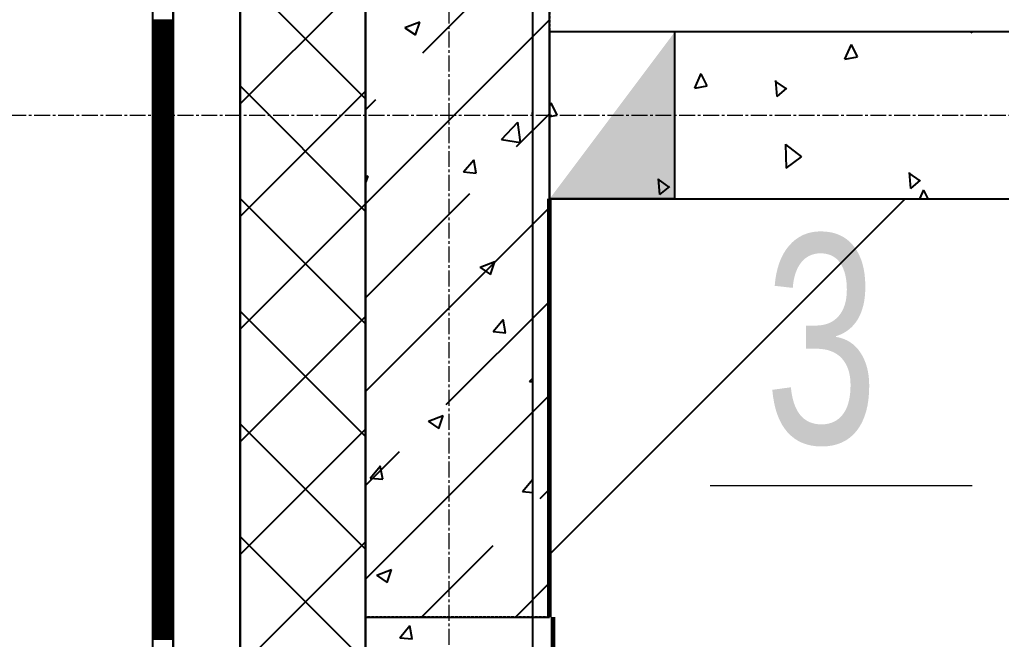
# Model space of a CAD drawing. Header units: millimetres. Extents: x 538266 to 1167394, y 114608 to 637157.
# Drawn here: x 1045920 to 1047094, y 550742 to 551483 of the extents above; entities that cross this region are included whole.
import ezdxf
from ezdxf.enums import TextEntityAlignment as Align

# ---------------------------------------------------------------- set-up
doc = ezdxf.new("R2010")
doc.units = ezdxf.units.MM
for name, pattern in [('CENTER2', [28.575, 19.05, -3.175, 3.175, -3.175]), ('DASHED', [19.05, 12.7, -6.35]), ('HIDDEN2', [4.7625, 3.175, -1.5875])]:
    doc.linetypes.add(name, pattern=pattern)
for name, color, linetype, lineweight in [('0) шт стен 3 эт', 150, 'Continuous', 60), ('АР_Колонны', 70, 'Continuous', 30), ('АР_Отв. марка', 4, 'Continuous', 9), ('АР_Стены ЖБ', 7, 'Continuous', 35), ('АР_Стены ПЕНОблок', 52, 'Continuous', 20), ('АР_Тонкая', 254, 'Continuous', 5), ('АР_Утеплитель', 31, 'Continuous', 0), ('АР_Штриховка', 8, 'Continuous', 0), ('ОВ_Отопление', 30, 'Continuous', 5)]:
    doc.layers.add(name, color=color, linetype=linetype, lineweight=lineweight)
doc.layers.add('АР_Делит', color=120, linetype='Continuous', lineweight=0, plot=False)
doc.layers.add('РД_Оси_100', color=7, linetype='Continuous', lineweight=0, true_color=0x525252)
doc.layers.add('ФВ-5', color=7, linetype='Continuous')
doc.styles.add('Arial0', font='arial.ttf')

# ---------------------------------------------------------------- blocks, each defined once
blk = doc.blocks.new('СОШ_2200_АР_ОСИ_М100_28.05.24')
at = {"layer": 'АР_Делит', "color": 251, "linetype": 'DASHED', "true_color": 0x636466}
blk.add_lwpolyline([(114955, 135155), (114955, -355), (93595.036, -355), (93595.036, 13855), (94145, 13855), (94145, 68320), (66055, 68320), (66055, 13857.73), (83455, 13857.73), (83455, -355), (45245, -355), (45245, 13145), (44695, 13145), (44695, 26755), (45245, 26755), (45245, 68320), (20455, 68320), (20455, 26755), (27955, 26755), (27955, 13145), (-355, 13145), (-355, 100855)], dxfattribs=at)
at = {"layer": 'РД_Оси_100', "color": 251, "linetype": 'CENTER2', "true_color": 0x636466}
for p, q in [((0, -6155), (0, 139938.679)), ((29555, 54600), (-5954.958, 54600))]:
    blk.add_line(p, q, dxfattribs=at)
blk = doc.blocks.new('MOK-МаркаПроема инж.')
blk.add_line((-1.328, -1.754), (1.802, -1.754))
at = {"color": 0, "style": 'Arial0', "width": 0.7}
blk.add_attdef('АР-ПРОЕМ:Коробка', text='', height=2.5, dxfattribs=at).set_placement((0, 0), align=Align.MIDDLE)
blk = doc.blocks.new('3_этаж1')
at = {"layer": 'ОВ_Отопление', "linetype": 'Continuous', "lineweight": 25, "true_color": 0x000000}
for points in [[(684653.6, 551268.7), (684653.6, 551468.7), (684578.6, 551368.7)], [(684503.6, 551268.7), (684653.6, 551268.7), (684578.6, 551368.7)]]:
    blk.add_hatch(color=18, dxfattribs=at).paths.add_polyline_path(points, flags=0)
at = {"layer": 'АР_Колонны', "color": 18, "linetype": 'HIDDEN2', "lineweight": 25, "true_color": 0x000000}
for p, q in [((684283.6, 550768.7), (684283.6, 551968.7)), ((684503.6, 551968.7), (684503.6, 550768.7)), ((684503.6, 550768.7), (684283.6, 550768.7))]:
    blk.add_line(p, q, dxfattribs=at)
at = {"layer": 'АР_Колонны', "color": 18, "linetype": 'Continuous', "lineweight": 25, "true_color": 0x000000}
for p, q in [((684283.6, 551968.7), (684283.6, 550768.7)), ((684283.6, 551968.7), (684283.6, 550768.7)), ((684503.6, 550768.7), (684503.6, 551968.7)), ((684503.6, 550768.7), (684503.6, 551968.7)), ((684283.6, 550768.7), (684503.6, 550768.7)), ((684283.6, 550768.7), (684503.6, 550768.7))]:
    blk.add_line(p, q, dxfattribs=at)
at = {"layer": 'АР_Стены ЖБ', "color": 18, "linetype": 'Continuous', "lineweight": 25, "true_color": 0x000000}
for p, q in [((684283.6, 551968.7), (684283.6, 550768.7)), ((684503.6, 550768.7), (684503.6, 551968.7)), ((684283.6, 550768.7), (684503.6, 550768.7))]:
    blk.add_line(p, q, dxfattribs=at)
at = {"layer": 'АР_Стены ПЕНОблок', "color": 18, "linetype": 'Continuous', "lineweight": 25, "true_color": 0x000000}
for p, q in [((684283.6, 587568.7), (684283.6, 511368.7)), ((684483.6, 511368.7), (684483.6, 587568.7)), ((684503.6, 551468.7), (684503.6, 551268.7)), ((692073.6, 551468.7), (684503.6, 551468.7)), ((684503.6, 551268.7), (692073.6, 551268.7))]:
    blk.add_line(p, q, dxfattribs=at)
at = {"layer": 'АР_Тонкая', "color": 18, "linetype": 'Continuous', "lineweight": 25, "true_color": 0x000000}
for p, q in [((684028.6, 587568.7), (684028.6, 511368.7)), ((684053.6, 587568.7), (684053.6, 511368.7)), ((684053.6, 511368.7), (684053.6, 587568.7)), ((684133.6, 511368.7), (684133.6, 587568.7))]:
    blk.add_line(p, q, dxfattribs=at)
at = {"layer": 'АР_Утеплитель', "color": 18, "linetype": 'Continuous', "lineweight": 25, "true_color": 0x000000}
for p, q in [((684133.6, 587568.7), (684133.6, 511368.7)), ((684283.6, 511368.7), (684283.6, 587568.7))]:
    blk.add_line(p, q, dxfattribs=at)
at = {"layer": 'АР_Штриховка', "color": 18, "linetype": 'Continuous', "lineweight": 25, "true_color": 0x000000}
for p, q in [((684352, 551443.6), (684492.4, 551583.9)), ((684283.6, 551388.6), (684133.6, 551538.6)), ((684133.6, 551382.3), (684283.6, 551532.3)), ((684028.6, 551482.5), (684053.6, 551482.5)), ((684028.6, 551481.5), (684053.6, 551481.5)), ((684028.6, 551480.5), (684053.6, 551480.5)), ((684028.6, 551479.5), (684053.6, 551479.5)), ((684028.6, 551478.5), (684053.6, 551478.5)), ((684028.6, 551477.5), (684053.6, 551477.5)), ((684028.6, 551476.5), (684053.6, 551476.5)), ((684028.6, 551475.5), (684053.6, 551475.5)), ((684028.6, 551474.5), (684053.6, 551474.5)), ((684028.6, 551473.5), (684053.6, 551473.5)), ((684028.6, 551472.5), (684053.6, 551472.5)), ((684283.6, 551262.9), (684503.6, 551482.9)), ((684330.6, 551473.5), (684343.3, 551465)), ((684330.7, 551473.7), (684348.5, 551480.5)), ((684343.3, 551465), (684348.4, 551480.3)), ((684028.6, 551471.5), (684053.6, 551471.5)), ((684028.6, 551470.5), (684053.6, 551470.5)), ((684028.6, 551469.5), (684053.6, 551469.5)), ((684028.6, 551468.5), (684053.6, 551468.5)), ((684028.6, 551467.5), (684053.6, 551467.5)), ((684028.6, 551466.5), (684053.6, 551466.5)), ((684028.6, 551465.5), (684053.6, 551465.5)), ((684028.6, 551464.5), (684053.6, 551464.5)), ((684028.6, 551463.5), (684053.6, 551463.5)), ((684028.6, 551462.5), (684053.6, 551462.5)), ((684028.6, 551461.5), (684053.6, 551461.5)), ((685008, 551467.6), (685009.6, 551468.7)), ((685008.3, 551467.5), (685008.3, 551468.7)), ((684028.6, 551460.5), (684053.6, 551460.5)), ((684028.6, 551459.5), (684053.6, 551459.5)), ((684028.6, 551458.5), (684053.6, 551458.5)), ((684028.6, 551457.5), (684053.6, 551457.5)), ((684028.6, 551456.5), (684053.6, 551456.5)), ((684028.6, 551455.5), (684053.6, 551455.5)), ((684028.6, 551454.5), (684053.6, 551454.5)), ((684028.6, 551453.5), (684053.6, 551453.5)), ((684028.6, 551452.5), (684053.6, 551452.5)), ((684028.6, 551451.5), (684053.6, 551451.5)), ((684028.6, 551450.5), (684053.6, 551450.5)), ((684028.6, 551449.5), (684053.6, 551449.5)), ((684856.8, 551436.1), (684864.6, 551453.5)), ((684871.8, 551438.9), (684864.6, 551453.4)), ((684028.6, 551448.5), (684053.6, 551448.5)), ((684028.6, 551447.5), (684053.6, 551447.5)), ((684028.6, 551446.5), (684053.6, 551446.5)), ((684028.6, 551445.5), (684053.6, 551445.5)), ((684028.6, 551444.5), (684053.6, 551444.5)), ((684028.6, 551443.5), (684053.6, 551443.5)), ((684028.6, 551442.5), (684053.6, 551442.5)), ((684028.6, 551441.5), (684053.6, 551441.5)), ((684028.6, 551440.5), (684053.6, 551440.5)), ((684028.6, 551439.5), (684053.6, 551439.5)), ((684028.6, 551438.5), (684053.6, 551438.5)), ((684028.6, 551437.5), (684053.6, 551437.5)), ((684856.9, 551436), (684871.8, 551438.9)), ((684028.6, 551436.5), (684053.6, 551436.5)), ((684028.6, 551435.5), (684053.6, 551435.5)), ((684028.6, 551434.5), (684053.6, 551434.5)), ((684028.6, 551433.5), (684053.6, 551433.5)), ((684028.6, 551432.5), (684053.6, 551432.5)), ((684028.6, 551431.5), (684053.6, 551431.5)), ((684028.6, 551430.5), (684053.6, 551430.5)), ((684028.6, 551429.5), (684053.6, 551429.5)), ((684028.6, 551428.5), (684053.6, 551428.5)), ((684028.6, 551427.5), (684053.6, 551427.5)), ((684028.6, 551426.5), (684053.6, 551426.5)), ((684028.6, 551425.5), (684053.6, 551425.5)), ((684028.6, 551424.5), (684053.6, 551424.5)), ((684028.6, 551423.5), (684053.6, 551423.5)), ((684028.6, 551422.5), (684053.6, 551422.5)), ((684028.6, 551421.5), (684053.6, 551421.5)), ((684028.6, 551420.5), (684053.6, 551420.5)), ((684028.6, 551419.5), (684053.6, 551419.5)), ((684028.6, 551418.5), (684053.6, 551418.5)), ((684028.6, 551417.5), (684053.6, 551417.5)), ((684028.6, 551416.5), (684053.6, 551416.5)), ((684028.6, 551415.5), (684053.6, 551415.5)), ((684028.6, 551414.5), (684053.6, 551414.5)), ((684677.3, 551401.2), (684685, 551418.6)), ((684692.3, 551404), (684685.1, 551418.5)), ((684028.6, 551413.5), (684053.6, 551413.5)), ((684028.6, 551412.5), (684053.6, 551412.5)), ((684028.6, 551411.5), (684053.6, 551411.5)), ((684028.6, 551410.5), (684053.6, 551410.5)), ((684028.6, 551409.5), (684053.6, 551409.5)), ((684028.6, 551408.5), (684053.6, 551408.5)), ((684028.6, 551407.5), (684053.6, 551407.5)), ((684028.6, 551406.5), (684053.6, 551406.5)), ((684028.6, 551405.5), (684053.6, 551405.5)), ((684028.6, 551404.5), (684053.6, 551404.5)), ((684028.6, 551403.5), (684053.6, 551403.5)), ((684028.6, 551402.5), (684053.6, 551402.5)), ((684283.6, 551253.9), (684133.6, 551403.9)), ((684677.3, 551401.1), (684692.3, 551404)), ((684786.9, 551400.5), (684773.6, 551409.7)), ((684775.7, 551391.4), (684774.1, 551410.4)), ((684028.6, 551401.5), (684053.6, 551401.5)), ((684028.6, 551400.5), (684053.6, 551400.5)), ((684028.6, 551399.5), (684053.6, 551399.5)), ((684028.6, 551398.5), (684053.6, 551398.5)), ((684028.6, 551397.5), (684053.6, 551397.5)), ((684028.6, 551396.5), (684053.6, 551396.5)), ((684028.6, 551395.5), (684053.6, 551395.5)), ((684028.6, 551394.5), (684053.6, 551394.5)), ((684028.6, 551393.5), (684053.6, 551393.5)), ((684028.6, 551392.5), (684053.6, 551392.5)), ((684028.6, 551391.5), (684053.6, 551391.5)), ((684028.6, 551390.5), (684053.6, 551390.5)), ((684133.6, 551247.6), (684283.6, 551397.6)), ((684775.7, 551391.4), (684787.4, 551401.2)), ((684028.6, 551389.5), (684053.6, 551389.5)), ((684028.6, 551388.5), (684053.6, 551388.5)), ((684028.6, 551387.5), (684053.6, 551387.5)), ((684028.6, 551386.5), (684053.6, 551386.5)), ((684028.6, 551385.5), (684053.6, 551385.5)), ((684028.6, 551384.5), (684053.6, 551384.5)), ((684028.6, 551383.5), (684053.6, 551383.5)), ((684028.6, 551382.5), (684053.6, 551382.5)), ((684028.6, 551381.5), (684053.6, 551381.5)), ((684028.6, 551380.5), (684053.6, 551380.5)), ((684028.6, 551379.5), (684053.6, 551379.5)), ((684028.6, 551378.5), (684053.6, 551378.5)), ((684283.6, 551375.2), (684295.9, 551387.5)), ((684503.6, 551379.3), (684505.5, 551383.7)), ((684512.8, 551369.1), (684505.6, 551383.6)), ((684028.6, 551377.5), (684053.6, 551377.5)), ((684028.6, 551376.5), (684053.6, 551376.5)), ((684028.6, 551375.5), (684053.6, 551375.5)), ((684028.6, 551374.5), (684053.6, 551374.5)), ((684028.6, 551373.5), (684053.6, 551373.5)), ((684028.6, 551372.5), (684053.6, 551372.5)), ((684028.6, 551371.5), (684053.6, 551371.5)), ((684028.6, 551370.5), (684053.6, 551370.5)), ((684028.6, 551369.5), (684053.6, 551369.5)), ((684028.6, 551368.5), (684053.6, 551368.5)), ((684028.6, 551367.5), (684053.6, 551367.5)), ((684464.3, 551331.4), (684503.6, 551370.6)), ((684482.2, 551371.2), (684483.6, 551370.3)), ((684482.3, 551371.4), (684483.6, 551371.9)), ((684503.6, 551367.3), (684512.8, 551369.1)), ((684028.6, 551366.5), (684053.6, 551366.5)), ((684028.6, 551365.5), (684053.6, 551365.5)), ((684028.6, 551364.5), (684053.6, 551364.5)), ((684028.6, 551363.5), (684053.6, 551363.5)), ((684028.6, 551362.5), (684053.6, 551362.5)), ((684028.6, 551361.5), (684053.6, 551361.5)), ((684028.6, 551360.5), (684053.6, 551360.5)), ((684028.6, 551359.5), (684053.6, 551359.5)), ((684028.6, 551358.5), (684053.6, 551358.5)), ((684028.6, 551357.5), (684053.6, 551357.5)), ((684028.6, 551356.5), (684053.6, 551356.5)), ((684028.6, 551355.5), (684053.6, 551355.5)), ((684446.1, 551339.8), (684465.9, 551360.5)), ((684468.7, 551336.3), (684465.9, 551360.5)), ((684028.6, 551354.5), (684053.6, 551354.5)), ((684028.6, 551353.5), (684053.6, 551353.5)), ((684028.6, 551352.5), (684053.6, 551352.5)), ((684028.6, 551351.5), (684053.6, 551351.5)), ((684028.6, 551350.5), (684053.6, 551350.5)), ((684028.6, 551349.5), (684053.6, 551349.5)), ((684028.6, 551348.5), (684053.6, 551348.5)), ((684028.6, 551347.5), (684053.6, 551347.5)), ((684028.6, 551346.5), (684053.6, 551346.5)), ((684028.6, 551345.5), (684053.6, 551345.5)), ((684028.6, 551344.5), (684053.6, 551344.5)), ((684028.6, 551343.5), (684053.6, 551343.5)), ((684028.6, 551342.5), (684053.6, 551342.5)), ((684028.6, 551341.5), (684053.6, 551341.5)), ((684028.6, 551340.5), (684053.6, 551340.5)), ((684028.6, 551339.5), (684053.6, 551339.5)), ((684028.6, 551338.5), (684053.6, 551338.5)), ((684028.6, 551337.5), (684053.6, 551337.5)), ((684028.6, 551336.5), (684053.6, 551336.5)), ((684028.6, 551335.5), (684053.6, 551335.5)), ((684028.6, 551334.5), (684053.6, 551334.5)), ((684028.6, 551333.5), (684053.6, 551333.5)), ((684028.6, 551332.5), (684053.6, 551332.5)), ((684028.6, 551331.5), (684053.6, 551331.5)), ((684446.1, 551339.9), (684468.7, 551336.4)), ((684805.3, 551318.9), (684786.2, 551334)), ((684786.9, 551305.5), (684786.3, 551334.1)), ((684028.6, 551330.5), (684053.6, 551330.5)), ((684028.6, 551329.5), (684053.6, 551329.5)), ((684028.6, 551328.5), (684053.6, 551328.5)), ((684028.6, 551327.5), (684053.6, 551327.5)), ((684028.6, 551326.5), (684053.6, 551326.5)), ((684028.6, 551325.5), (684053.6, 551325.5)), ((684028.6, 551324.5), (684053.6, 551324.5)), ((684028.6, 551323.5), (684053.6, 551323.5)), ((684028.6, 551322.5), (684053.6, 551322.5)), ((684028.6, 551321.5), (684053.6, 551321.5)), ((684028.6, 551320.5), (684053.6, 551320.5)), ((684028.6, 551319.5), (684053.6, 551319.5)), ((684028.6, 551318.5), (684053.6, 551318.5)), ((684028.6, 551317.5), (684053.6, 551317.5)), ((684028.6, 551316.5), (684053.6, 551316.5)), ((684028.6, 551315.5), (684053.6, 551315.5)), ((684028.6, 551314.5), (684053.6, 551314.5)), ((684028.6, 551313.5), (684053.6, 551313.5)), ((684028.6, 551312.5), (684053.6, 551312.5)), ((684028.6, 551311.5), (684053.6, 551311.5)), ((684028.6, 551310.5), (684053.6, 551310.5)), ((684028.6, 551309.5), (684053.6, 551309.5)), ((684028.6, 551308.5), (684053.6, 551308.5)), ((684400.9, 551301), (684413.1, 551315.6)), ((684415.9, 551299.7), (684412.9, 551315.6)), ((684786.6, 551305.7), (684805.1, 551319.1)), ((684028.6, 551307.5), (684053.6, 551307.5)), ((684028.6, 551306.5), (684053.6, 551306.5)), ((684028.6, 551305.5), (684053.6, 551305.5)), ((684028.6, 551304.5), (684053.6, 551304.5)), ((684028.6, 551303.5), (684053.6, 551303.5)), ((684028.6, 551302.5), (684053.6, 551302.5)), ((684028.6, 551301.5), (684053.6, 551301.5)), ((684028.6, 551300.5), (684053.6, 551300.5)), ((684028.6, 551299.5), (684053.6, 551299.5)), ((684028.6, 551298.5), (684053.6, 551298.5)), ((684028.6, 551297.5), (684053.6, 551297.5)), ((684028.6, 551296.5), (684053.6, 551296.5)), ((684283.6, 551295.1), (684286.7, 551296.3)), ((684400.9, 551301), (684416, 551299.7)), ((684946.9, 551290.4), (684933.6, 551299.5)), ((684935.7, 551281.3), (684934.1, 551300.2)), ((684028.6, 551295.5), (684053.6, 551295.5)), ((684028.6, 551294.5), (684053.6, 551294.5)), ((684028.6, 551293.5), (684053.6, 551293.5)), ((684028.6, 551292.5), (684053.6, 551292.5)), ((684028.6, 551291.5), (684053.6, 551291.5)), ((684028.6, 551290.5), (684053.6, 551290.5)), ((684028.6, 551289.5), (684053.6, 551289.5)), ((684028.6, 551288.5), (684053.6, 551288.5)), ((684028.6, 551287.5), (684053.6, 551287.5)), ((684028.6, 551286.5), (684053.6, 551286.5)), ((684028.6, 551285.5), (684053.6, 551285.5)), ((684028.6, 551284.5), (684053.6, 551284.5)), ((684283.6, 551287.1), (684286.6, 551296.1)), ((684646.8, 551283), (684633.5, 551292.2)), ((684635.6, 551273.9), (684634, 551292.9)), ((684935.7, 551281.2), (684947.4, 551291)), ((684028.6, 551283.5), (684053.6, 551283.5)), ((684028.6, 551282.5), (684053.6, 551282.5)), ((684028.6, 551281.5), (684053.6, 551281.5)), ((684028.6, 551280.5), (684053.6, 551280.5)), ((684028.6, 551279.5), (684053.6, 551279.5)), ((684028.6, 551278.5), (684053.6, 551278.5)), ((684028.6, 551277.5), (684053.6, 551277.5)), ((684028.6, 551276.5), (684053.6, 551276.5)), ((684028.6, 551275.5), (684053.6, 551275.5)), ((684028.6, 551274.5), (684053.6, 551274.5)), ((684028.6, 551273.5), (684053.6, 551273.5)), ((684283.6, 551150.6), (684408.2, 551275.2)), ((684635.6, 551273.9), (684647.3, 551283.7)), ((684946.3, 551268.7), (684951.1, 551279.5)), ((684956.5, 551268.7), (684951.1, 551279.4)), ((684028.6, 551272.5), (684053.6, 551272.5)), ((684028.6, 551271.5), (684053.6, 551271.5)), ((684028.6, 551270.5), (684053.6, 551270.5)), ((684028.6, 551269.5), (684053.6, 551269.5)), ((684028.6, 551268.5), (684053.6, 551268.5)), ((684028.6, 551267.5), (684053.6, 551267.5)), ((684028.6, 551266.5), (684053.6, 551266.5)), ((684028.6, 551265.5), (684053.6, 551265.5)), ((684028.6, 551264.5), (684053.6, 551264.5)), ((684028.6, 551263.5), (684053.6, 551263.5)), ((684028.6, 551262.5), (684053.6, 551262.5)), ((684028.6, 551261.5), (684053.6, 551261.5)), ((684283.6, 551119.2), (684133.6, 551269.2)), ((684133.6, 551112.9), (684283.6, 551262.9)), ((684028.6, 551260.5), (684053.6, 551260.5)), ((684028.6, 551259.5), (684053.6, 551259.5)), ((684028.6, 551258.5), (684053.6, 551258.5)), ((684028.6, 551257.5), (684053.6, 551257.5)), ((684028.6, 551256.5), (684053.6, 551256.5)), ((684028.6, 551255.5), (684053.6, 551255.5)), ((684028.6, 551254.5), (684053.6, 551254.5)), ((684028.6, 551253.5), (684053.6, 551253.5)), ((684028.6, 551252.5), (684053.6, 551252.5)), ((684028.6, 551251.5), (684053.6, 551251.5)), ((684028.6, 551250.5), (684053.6, 551250.5)), ((684028.6, 551249.5), (684053.6, 551249.5)), ((684283.6, 551038.4), (684503.6, 551258.4)), ((684028.6, 551248.5), (684053.6, 551248.5)), ((684028.6, 551247.5), (684053.6, 551247.5)), ((684028.6, 551246.5), (684053.6, 551246.5)), ((684028.6, 551245.5), (684053.6, 551245.5)), ((684028.6, 551244.5), (684053.6, 551244.5)), ((684028.6, 551243.5), (684053.6, 551243.5)), ((684028.6, 551242.5), (684053.6, 551242.5)), ((684028.6, 551241.5), (684053.6, 551241.5)), ((684028.6, 551240.5), (684053.6, 551240.5)), ((684028.6, 551239.5), (684053.6, 551239.5)), ((684028.6, 551238.5), (684053.6, 551238.5)), ((684028.6, 551237.5), (684053.6, 551237.5)), ((684028.6, 551236.5), (684053.6, 551236.5)), ((684028.6, 551235.5), (684053.6, 551235.5)), ((684028.6, 551234.5), (684053.6, 551234.5)), ((684028.6, 551233.5), (684053.6, 551233.5)), ((684028.6, 551232.5), (684053.6, 551232.5)), ((684028.6, 551231.5), (684053.6, 551231.5)), ((684028.6, 551230.5), (684053.6, 551230.5)), ((684028.6, 551229.5), (684053.6, 551229.5)), ((684028.6, 551228.5), (684053.6, 551228.5)), ((684028.6, 551227.5), (684053.6, 551227.5)), ((684028.6, 551226.5), (684053.6, 551226.5)), ((684028.6, 551225.5), (684053.6, 551225.5)), ((684028.6, 551224.5), (684053.6, 551224.5)), ((684028.6, 551223.5), (684053.6, 551223.5)), ((684028.6, 551222.5), (684053.6, 551222.5)), ((684028.6, 551221.5), (684053.6, 551221.5)), ((684028.6, 551220.5), (684053.6, 551220.5)), ((684028.6, 551219.5), (684053.6, 551219.5)), ((684028.6, 551218.5), (684053.6, 551218.5)), ((684028.6, 551217.5), (684053.6, 551217.5)), ((684028.6, 551216.5), (684053.6, 551216.5)), ((684028.6, 551215.5), (684053.6, 551215.5)), ((684028.6, 551214.5), (684053.6, 551214.5)), ((684028.6, 551213.5), (684053.6, 551213.5)), ((684028.6, 551212.5), (684053.6, 551212.5)), ((684028.6, 551211.5), (684053.6, 551211.5)), ((684028.6, 551210.5), (684053.6, 551210.5)), ((684028.6, 551209.5), (684053.6, 551209.5)), ((684028.6, 551208.5), (684053.6, 551208.5)), ((684028.6, 551207.5), (684053.6, 551207.5)), ((684028.6, 551206.5), (684053.6, 551206.5)), ((684028.6, 551205.5), (684053.6, 551205.5)), ((684028.6, 551204.5), (684053.6, 551204.5)), ((684028.6, 551203.5), (684053.6, 551203.5)), ((684028.6, 551202.5), (684053.6, 551202.5)), ((684028.6, 551201.5), (684053.6, 551201.5)), ((684028.6, 551200.5), (684053.6, 551200.5)), ((684028.6, 551199.5), (684053.6, 551199.5)), ((684028.6, 551198.5), (684053.6, 551198.5)), ((684028.6, 551197.5), (684053.6, 551197.5)), ((684028.6, 551196.5), (684053.6, 551196.5)), ((684028.6, 551195.5), (684053.6, 551195.5)), ((684028.6, 551194.5), (684053.6, 551194.5)), ((684028.6, 551193.5), (684053.6, 551193.5)), ((684028.6, 551192.5), (684053.6, 551192.5)), ((684028.6, 551191.5), (684053.6, 551191.5)), ((684420.5, 551187.2), (684438.3, 551194.1)), ((684433.1, 551178.5), (684438.2, 551193.9)), ((684028.6, 551190.5), (684053.6, 551190.5)), ((684028.6, 551189.5), (684053.6, 551189.5)), ((684028.6, 551188.5), (684053.6, 551188.5)), ((684028.6, 551187.5), (684053.6, 551187.5)), ((684028.6, 551186.5), (684053.6, 551186.5)), ((684028.6, 551185.5), (684053.6, 551185.5)), ((684028.6, 551184.5), (684053.6, 551184.5)), ((684028.6, 551183.5), (684053.6, 551183.5)), ((684028.6, 551182.5), (684053.6, 551182.5)), ((684028.6, 551181.5), (684053.6, 551181.5)), ((684028.6, 551180.5), (684053.6, 551180.5)), ((684028.6, 551179.5), (684053.6, 551179.5)), ((684420.4, 551187), (684433.1, 551178.5)), ((684028.6, 551178.5), (684053.6, 551178.5)), ((684028.6, 551177.5), (684053.6, 551177.5)), ((684028.6, 551176.5), (684053.6, 551176.5)), ((684028.6, 551175.5), (684053.6, 551175.5)), ((684028.6, 551174.5), (684053.6, 551174.5)), ((684028.6, 551173.5), (684053.6, 551173.5)), ((684028.6, 551172.5), (684053.6, 551172.5)), ((684028.6, 551171.5), (684053.6, 551171.5)), ((684028.6, 551170.5), (684053.6, 551170.5)), ((684028.6, 551169.5), (684053.6, 551169.5)), ((684028.6, 551168.5), (684053.6, 551168.5)), ((684028.6, 551167.5), (684053.6, 551167.5)), ((684028.6, 551166.5), (684053.6, 551166.5)), ((684028.6, 551165.5), (684053.6, 551165.5)), ((684028.6, 551164.5), (684053.6, 551164.5)), ((684028.6, 551163.5), (684053.6, 551163.5)), ((684028.6, 551162.5), (684053.6, 551162.5)), ((684028.6, 551161.5), (684053.6, 551161.5)), ((684028.6, 551160.5), (684053.6, 551160.5)), ((684028.6, 551159.5), (684053.6, 551159.5)), ((684028.6, 551158.5), (684053.6, 551158.5)), ((684028.6, 551157.5), (684053.6, 551157.5)), ((684028.6, 551156.5), (684053.6, 551156.5)), ((684028.6, 551155.5), (684053.6, 551155.5)), ((684028.6, 551154.5), (684053.6, 551154.5)), ((684028.6, 551153.5), (684053.6, 551153.5)), ((684028.6, 551152.5), (684053.6, 551152.5)), ((684028.6, 551151.5), (684053.6, 551151.5)), ((684028.6, 551150.5), (684053.6, 551150.5)), ((684028.6, 551149.5), (684053.6, 551149.5)), ((684028.6, 551148.5), (684053.6, 551148.5)), ((684028.6, 551147.5), (684053.6, 551147.5)), ((684028.6, 551146.5), (684053.6, 551146.5)), ((684028.6, 551145.5), (684053.6, 551145.5)), ((684028.6, 551144.5), (684053.6, 551144.5)), ((684380.1, 551022.7), (684503.6, 551146.1)), ((684028.6, 551143.5), (684053.6, 551143.5)), ((684028.6, 551142.5), (684053.6, 551142.5)), ((684028.6, 551141.5), (684053.6, 551141.5)), ((684028.6, 551140.5), (684053.6, 551140.5)), ((684028.6, 551139.5), (684053.6, 551139.5)), ((684028.6, 551138.5), (684053.6, 551138.5)), ((684028.6, 551137.5), (684053.6, 551137.5)), ((684028.6, 551136.5), (684053.6, 551136.5)), ((684028.6, 551135.5), (684053.6, 551135.5)), ((684028.6, 551134.5), (684053.6, 551134.5)), ((684028.6, 551133.5), (684053.6, 551133.5)), ((684028.6, 551132.5), (684053.6, 551132.5)), ((684283.6, 550984.5), (684133.6, 551134.5)), ((684028.6, 551131.5), (684053.6, 551131.5)), ((684028.6, 551130.5), (684053.6, 551130.5)), ((684028.6, 551129.5), (684053.6, 551129.5)), ((684028.6, 551128.5), (684053.6, 551128.5)), ((684028.6, 551127.5), (684053.6, 551127.5)), ((684028.6, 551126.5), (684053.6, 551126.5)), ((684028.6, 551125.5), (684053.6, 551125.5)), ((684028.6, 551124.5), (684053.6, 551124.5)), ((684028.6, 551123.5), (684053.6, 551123.5)), ((684028.6, 551122.5), (684053.6, 551122.5)), ((684028.6, 551121.5), (684053.6, 551121.5)), ((684028.6, 551120.5), (684053.6, 551120.5)), ((684133.6, 550978.2), (684283.6, 551128.2)), ((684436.1, 551110), (684448.3, 551124.6)), ((684451.1, 551108.6), (684448.2, 551124.5)), ((684028.6, 551119.5), (684053.6, 551119.5)), ((684028.6, 551118.5), (684053.6, 551118.5)), ((684028.6, 551117.5), (684053.6, 551117.5)), ((684028.6, 551116.5), (684053.6, 551116.5)), ((684028.6, 551115.5), (684053.6, 551115.5)), ((684028.6, 551114.5), (684053.6, 551114.5)), ((684028.6, 551113.5), (684053.6, 551113.5)), ((684028.6, 551112.5), (684053.6, 551112.5)), ((684028.6, 551111.5), (684053.6, 551111.5)), ((684028.6, 551110.5), (684053.6, 551110.5)), ((684028.6, 551109.5), (684053.6, 551109.5)), ((684028.6, 551108.5), (684053.6, 551108.5)), ((684436.1, 551110), (684451.3, 551108.6)), ((684028.6, 551107.5), (684053.6, 551107.5)), ((684028.6, 551106.5), (684053.6, 551106.5)), ((684028.6, 551105.5), (684053.6, 551105.5)), ((684028.6, 551104.5), (684053.6, 551104.5)), ((684028.6, 551103.5), (684053.6, 551103.5)), ((684028.6, 551102.5), (684053.6, 551102.5)), ((684028.6, 551101.5), (684053.6, 551101.5)), ((684028.6, 551100.5), (684053.6, 551100.5)), ((684028.6, 551099.5), (684053.6, 551099.5)), ((684028.6, 551098.5), (684053.6, 551098.5)), ((684028.6, 551097.5), (684053.6, 551097.5)), ((684028.6, 551096.5), (684053.6, 551096.5)), ((684028.6, 551095.5), (684053.6, 551095.5)), ((684028.6, 551094.5), (684053.6, 551094.5)), ((684028.6, 551093.5), (684053.6, 551093.5)), ((684028.6, 551092.5), (684053.6, 551092.5)), ((684028.6, 551091.5), (684053.6, 551091.5)), ((684028.6, 551090.5), (684053.6, 551090.5)), ((684028.6, 551089.5), (684053.6, 551089.5)), ((684028.6, 551088.5), (684053.6, 551088.5)), ((684028.6, 551087.5), (684053.6, 551087.5)), ((684028.6, 551086.5), (684053.6, 551086.5)), ((684028.6, 551085.5), (684053.6, 551085.5)), ((684028.6, 551084.5), (684053.6, 551084.5)), ((684028.6, 551083.5), (684053.6, 551083.5)), ((684028.6, 551082.5), (684053.6, 551082.5)), ((684028.6, 551081.5), (684053.6, 551081.5)), ((684028.6, 551080.5), (684053.6, 551080.5)), ((684028.6, 551079.5), (684053.6, 551079.5)), ((684028.6, 551078.5), (684053.6, 551078.5)), ((684028.6, 551077.5), (684053.6, 551077.5)), ((684028.6, 551076.5), (684053.6, 551076.5)), ((684028.6, 551075.5), (684053.6, 551075.5)), ((684028.6, 551074.5), (684053.6, 551074.5)), ((684028.6, 551073.5), (684053.6, 551073.5)), ((684028.6, 551072.5), (684053.6, 551072.5)), ((684028.6, 551071.5), (684053.6, 551071.5)), ((684028.6, 551070.5), (684053.6, 551070.5)), ((684028.6, 551069.5), (684053.6, 551069.5)), ((684028.6, 551068.5), (684053.6, 551068.5)), ((684028.6, 551067.5), (684053.6, 551067.5)), ((684028.6, 551066.5), (684053.6, 551066.5)), ((684028.6, 551065.5), (684053.6, 551065.5)), ((684028.6, 551064.5), (684053.6, 551064.5)), ((684028.6, 551063.5), (684053.6, 551063.5)), ((684028.6, 551062.5), (684053.6, 551062.5)), ((684028.6, 551061.5), (684053.6, 551061.5)), ((684028.6, 551060.5), (684053.6, 551060.5)), ((684028.6, 551059.5), (684053.6, 551059.5)), ((684028.6, 551058.5), (684053.6, 551058.5)), ((684028.6, 551057.5), (684053.6, 551057.5)), ((684028.6, 551056.5), (684053.6, 551056.5)), ((684028.6, 551055.5), (684053.6, 551055.5)), ((684028.6, 551054.5), (684053.6, 551054.5)), ((684028.6, 551053.5), (684053.6, 551053.5)), ((684028.6, 551052.5), (684053.6, 551052.5)), ((684028.6, 551051.5), (684053.6, 551051.5)), ((684028.6, 551050.5), (684053.6, 551050.5)), ((684479.8, 551050.4), (684483.6, 551054.3)), ((684479.8, 551050.4), (684483.6, 551049.8)), ((684028.6, 551049.5), (684053.6, 551049.5)), ((684028.6, 551048.5), (684053.6, 551048.5)), ((684028.6, 551047.5), (684053.6, 551047.5)), ((684028.6, 551046.5), (684053.6, 551046.5)), ((684028.6, 551045.5), (684053.6, 551045.5)), ((684028.6, 551044.5), (684053.6, 551044.5)), ((684028.6, 551043.5), (684053.6, 551043.5)), ((684028.6, 551042.5), (684053.6, 551042.5)), ((684028.6, 551041.5), (684053.6, 551041.5)), ((684028.6, 551040.5), (684053.6, 551040.5)), ((684028.6, 551039.5), (684053.6, 551039.5)), ((684028.6, 551038.5), (684053.6, 551038.5)), ((684028.6, 551037.5), (684053.6, 551037.5)), ((684028.6, 551036.5), (684053.6, 551036.5)), ((684028.6, 551035.5), (684053.6, 551035.5)), ((684028.6, 551034.5), (684053.6, 551034.5)), ((684028.6, 551033.5), (684053.6, 551033.5)), ((684028.6, 551032.5), (684053.6, 551032.5)), ((684028.6, 551031.5), (684053.6, 551031.5)), ((684028.6, 551030.5), (684053.6, 551030.5)), ((684028.6, 551029.5), (684053.6, 551029.5)), ((684028.6, 551028.5), (684053.6, 551028.5)), ((684028.6, 551027.5), (684053.6, 551027.5)), ((684028.6, 551026.5), (684053.6, 551026.5)), ((684283.6, 550813.9), (684503.6, 551033.9)), ((684028.6, 551025.5), (684053.6, 551025.5)), ((684028.6, 551024.5), (684053.6, 551024.5)), ((684028.6, 551023.5), (684053.6, 551023.5)), ((684028.6, 551022.5), (684053.6, 551022.5)), ((684028.6, 551021.5), (684053.6, 551021.5)), ((684028.6, 551020.5), (684053.6, 551020.5)), ((684028.6, 551019.5), (684053.6, 551019.5)), ((684028.6, 551018.5), (684053.6, 551018.5)), ((684028.6, 551017.5), (684053.6, 551017.5)), ((684028.6, 551016.5), (684053.6, 551016.5)), ((684028.6, 551015.5), (684053.6, 551015.5)), ((684028.6, 551014.5), (684053.6, 551014.5)), ((684028.6, 551013.5), (684053.6, 551013.5)), ((684028.6, 551012.5), (684053.6, 551012.5)), ((684028.6, 551011.5), (684053.6, 551011.5)), ((684028.6, 551010.5), (684053.6, 551010.5)), ((684028.6, 551009.5), (684053.6, 551009.5)), ((684028.6, 551008.5), (684053.6, 551008.5)), ((684028.6, 551007.5), (684053.6, 551007.5)), ((684028.6, 551006.5), (684053.6, 551006.5)), ((684028.6, 551005.5), (684053.6, 551005.5)), ((684028.6, 551004.5), (684053.6, 551004.5)), ((684028.6, 551003.5), (684053.6, 551003.5)), ((684358.6, 551002.8), (684371.3, 550994.3)), ((684358.7, 551003), (684376.5, 551009.9)), ((684371.3, 550994.3), (684376.4, 551009.7)), ((684028.6, 551002.5), (684053.6, 551002.5)), ((684028.6, 551001.5), (684053.6, 551001.5)), ((684028.6, 551000.5), (684053.6, 551000.5)), ((684028.6, 550999.5), (684053.6, 550999.5)), ((684028.6, 550998.5), (684053.6, 550998.5)), ((684028.6, 550997.5), (684053.6, 550997.5)), ((684028.6, 550996.5), (684053.6, 550996.5)), ((684028.6, 550995.5), (684053.6, 550995.5)), ((684028.6, 550994.5), (684053.6, 550994.5)), ((684028.6, 550993.5), (684053.6, 550993.5)), ((684028.6, 550992.5), (684053.6, 550992.5)), ((684028.6, 550991.5), (684053.6, 550991.5)), ((684283.6, 550849.8), (684133.6, 550999.8)), ((684133.6, 550843.5), (684283.6, 550993.5)), ((684028.6, 550990.5), (684053.6, 550990.5)), ((684028.6, 550989.5), (684053.6, 550989.5)), ((684028.6, 550988.5), (684053.6, 550988.5)), ((684028.6, 550987.5), (684053.6, 550987.5)), ((684028.6, 550986.5), (684053.6, 550986.5)), ((684028.6, 550985.5), (684053.6, 550985.5)), ((684028.6, 550984.5), (684053.6, 550984.5)), ((684028.6, 550983.5), (684053.6, 550983.5)), ((684028.6, 550982.5), (684053.6, 550982.5)), ((684028.6, 550981.5), (684053.6, 550981.5)), ((684028.6, 550980.5), (684053.6, 550980.5)), ((684028.6, 550979.5), (684053.6, 550979.5)), ((684028.6, 550978.5), (684053.6, 550978.5)), ((684028.6, 550977.5), (684053.6, 550977.5)), ((684028.6, 550976.5), (684053.6, 550976.5)), ((684028.6, 550975.5), (684053.6, 550975.5)), ((684028.6, 550974.5), (684053.6, 550974.5)), ((684028.6, 550973.5), (684053.6, 550973.5)), ((684028.6, 550972.5), (684053.6, 550972.5)), ((684028.6, 550971.5), (684053.6, 550971.5)), ((684028.6, 550970.5), (684053.6, 550970.5)), ((684028.6, 550969.5), (684053.6, 550969.5)), ((684028.6, 550968.5), (684053.6, 550968.5)), ((684028.6, 550967.5), (684053.6, 550967.5)), ((684028.6, 550966.5), (684053.6, 550966.5)), ((684028.6, 550965.5), (684053.6, 550965.5)), ((684028.6, 550964.5), (684053.6, 550964.5)), ((684028.6, 550963.5), (684053.6, 550963.5)), ((684028.6, 550962.5), (684053.6, 550962.5)), ((684028.6, 550961.5), (684053.6, 550961.5)), ((684028.6, 550960.5), (684053.6, 550960.5)), ((684028.6, 550959.5), (684053.6, 550959.5)), ((684028.6, 550958.5), (684053.6, 550958.5)), ((684028.6, 550957.5), (684053.6, 550957.5)), ((684028.6, 550956.5), (684053.6, 550956.5)), ((684283.6, 550926.1), (684324, 550966.5)), ((684028.6, 550955.5), (684053.6, 550955.5)), ((684028.6, 550954.5), (684053.6, 550954.5)), ((684028.6, 550953.5), (684053.6, 550953.5)), ((684028.6, 550952.5), (684053.6, 550952.5)), ((684028.6, 550951.5), (684053.6, 550951.5)), ((684028.6, 550950.5), (684053.6, 550950.5)), ((684028.6, 550949.5), (684053.6, 550949.5)), ((684028.6, 550948.5), (684053.6, 550948.5)), ((684028.6, 550947.5), (684053.6, 550947.5)), ((684028.6, 550946.5), (684053.6, 550946.5)), ((684028.6, 550945.5), (684053.6, 550945.5)), ((684028.6, 550944.5), (684053.6, 550944.5)), ((684289.2, 550934.9), (684301.4, 550949.4)), ((684304.2, 550933.5), (684301.2, 550949.4)), ((684028.6, 550943.5), (684053.6, 550943.5)), ((684028.6, 550942.5), (684053.6, 550942.5)), ((684028.6, 550941.5), (684053.6, 550941.5)), ((684028.6, 550940.5), (684053.6, 550940.5)), ((684028.6, 550939.5), (684053.6, 550939.5)), ((684028.6, 550938.5), (684053.6, 550938.5)), ((684028.6, 550937.5), (684053.6, 550937.5)), ((684028.6, 550936.5), (684053.6, 550936.5)), ((684028.6, 550935.5), (684053.6, 550935.5)), ((684028.6, 550934.5), (684053.6, 550934.5)), ((684028.6, 550933.5), (684053.6, 550933.5)), ((684028.6, 550932.5), (684053.6, 550932.5)), ((684289.2, 550934.8), (684304.3, 550933.5)), ((684471.3, 550918.9), (684483.6, 550933.5)), ((684483.6, 550932.7), (684483.4, 550933.5)), ((684028.6, 550931.5), (684053.6, 550931.5)), ((684028.6, 550930.5), (684053.6, 550930.5)), ((684028.6, 550929.5), (684053.6, 550929.5)), ((684028.6, 550928.5), (684053.6, 550928.5)), ((684028.6, 550927.5), (684053.6, 550927.5)), ((684028.6, 550926.5), (684053.6, 550926.5)), ((684028.6, 550925.5), (684053.6, 550925.5)), ((684028.6, 550924.5), (684053.6, 550924.5)), ((684028.6, 550923.5), (684053.6, 550923.5)), ((684028.6, 550922.5), (684053.6, 550922.5)), ((684028.6, 550921.5), (684053.6, 550921.5)), ((684492.4, 550910.4), (684503.6, 550921.6)), ((684028.6, 550920.5), (684053.6, 550920.5)), ((684028.6, 550919.5), (684053.6, 550919.5)), ((684028.6, 550918.5), (684053.6, 550918.5)), ((684028.6, 550917.5), (684053.6, 550917.5)), ((684028.6, 550916.5), (684053.6, 550916.5)), ((684028.6, 550915.5), (684053.6, 550915.5)), ((684028.6, 550914.5), (684053.6, 550914.5)), ((684028.6, 550913.5), (684053.6, 550913.5)), ((684028.6, 550912.5), (684053.6, 550912.5)), ((684028.6, 550911.5), (684053.6, 550911.5)), ((684028.6, 550910.5), (684053.6, 550910.5)), ((684028.6, 550909.5), (684053.6, 550909.5)), ((684471.3, 550918.9), (684483.6, 550917.8)), ((684028.6, 550908.5), (684053.6, 550908.5)), ((684028.6, 550907.5), (684053.6, 550907.5)), ((684028.6, 550906.5), (684053.6, 550906.5)), ((684028.6, 550905.5), (684053.6, 550905.5)), ((684028.6, 550904.5), (684053.6, 550904.5)), ((684028.6, 550903.5), (684053.6, 550903.5)), ((684028.6, 550902.5), (684053.6, 550902.5)), ((684028.6, 550901.5), (684053.6, 550901.5)), ((684028.6, 550900.5), (684053.6, 550900.5)), ((684028.6, 550899.5), (684053.6, 550899.5)), ((684028.6, 550898.5), (684053.6, 550898.5)), ((684028.6, 550897.5), (684053.6, 550897.5)), ((684028.6, 550896.5), (684053.6, 550896.5)), ((684028.6, 550895.5), (684053.6, 550895.5)), ((684028.6, 550894.5), (684053.6, 550894.5)), ((684028.6, 550893.5), (684053.6, 550893.5)), ((684028.6, 550892.5), (684053.6, 550892.5)), ((684028.6, 550891.5), (684053.6, 550891.5)), ((684028.6, 550890.5), (684053.6, 550890.5)), ((684028.6, 550889.5), (684053.6, 550889.5)), ((684028.6, 550888.5), (684053.6, 550888.5)), ((684028.6, 550887.5), (684053.6, 550887.5)), ((684028.6, 550886.5), (684053.6, 550886.5)), ((684028.6, 550885.5), (684053.6, 550885.5)), ((684028.6, 550884.5), (684053.6, 550884.5)), ((684028.6, 550883.5), (684053.6, 550883.5)), ((684028.6, 550882.5), (684053.6, 550882.5)), ((684028.6, 550881.5), (684053.6, 550881.5)), ((684028.6, 550880.5), (684053.6, 550880.5)), ((684028.6, 550879.5), (684053.6, 550879.5)), ((684028.6, 550878.5), (684053.6, 550878.5)), ((684028.6, 550877.5), (684053.6, 550877.5)), ((684028.6, 550876.5), (684053.6, 550876.5)), ((684028.6, 550875.5), (684053.6, 550875.5)), ((684028.6, 550874.5), (684053.6, 550874.5)), ((684028.6, 550873.5), (684053.6, 550873.5)), ((684028.6, 550872.5), (684053.6, 550872.5)), ((684028.6, 550871.5), (684053.6, 550871.5)), ((684028.6, 550870.5), (684053.6, 550870.5)), ((684028.6, 550869.5), (684053.6, 550869.5)), ((684028.6, 550868.5), (684053.6, 550868.5)), ((684028.6, 550867.5), (684053.6, 550867.5)), ((684028.6, 550866.5), (684053.6, 550866.5)), ((684028.6, 550865.5), (684053.6, 550865.5)), ((684028.6, 550864.5), (684053.6, 550864.5)), ((684028.6, 550863.5), (684053.6, 550863.5)), ((684028.6, 550862.5), (684053.6, 550862.5)), ((684283.6, 550715.1), (684133.6, 550865.1)), ((684028.6, 550861.5), (684053.6, 550861.5)), ((684028.6, 550860.5), (684053.6, 550860.5)), ((684028.6, 550859.5), (684053.6, 550859.5)), ((684028.6, 550858.5), (684053.6, 550858.5)), ((684028.6, 550857.5), (684053.6, 550857.5)), ((684028.6, 550856.5), (684053.6, 550856.5)), ((684028.6, 550855.5), (684053.6, 550855.5)), ((684028.6, 550854.5), (684053.6, 550854.5)), ((684028.6, 550853.5), (684053.6, 550853.5)), ((684028.6, 550852.5), (684053.6, 550852.5)), ((684028.6, 550851.5), (684053.6, 550851.5)), ((684028.6, 550850.5), (684053.6, 550850.5)), ((684133.6, 550708.8), (684283.6, 550858.8)), ((684350.7, 550768.7), (684436.2, 550854.3)), ((684028.6, 550849.5), (684053.6, 550849.5)), ((684028.6, 550848.5), (684053.6, 550848.5)), ((684028.6, 550847.5), (684053.6, 550847.5)), ((684028.6, 550846.5), (684053.6, 550846.5)), ((684028.6, 550845.5), (684053.6, 550845.5)), ((684028.6, 550844.5), (684053.6, 550844.5)), ((684028.6, 550843.5), (684053.6, 550843.5)), ((684028.6, 550842.5), (684053.6, 550842.5)), ((684028.6, 550841.5), (684053.6, 550841.5)), ((684028.6, 550840.5), (684053.6, 550840.5)), ((684028.6, 550839.5), (684053.6, 550839.5)), ((684028.6, 550838.5), (684053.6, 550838.5)), ((684028.6, 550837.5), (684053.6, 550837.5)), ((684028.6, 550836.5), (684053.6, 550836.5)), ((684028.6, 550835.5), (684053.6, 550835.5)), ((684028.6, 550834.5), (684053.6, 550834.5)), ((684028.6, 550833.5), (684053.6, 550833.5)), ((684028.6, 550832.5), (684053.6, 550832.5)), ((684028.6, 550831.5), (684053.6, 550831.5)), ((684028.6, 550830.5), (684053.6, 550830.5)), ((684028.6, 550829.5), (684053.6, 550829.5)), ((684028.6, 550828.5), (684053.6, 550828.5)), ((684028.6, 550827.5), (684053.6, 550827.5)), ((684028.6, 550826.5), (684053.6, 550826.5)), ((684028.6, 550825.5), (684053.6, 550825.5)), ((684028.6, 550824.5), (684053.6, 550824.5)), ((684028.6, 550823.5), (684053.6, 550823.5)), ((684028.6, 550822.5), (684053.6, 550822.5)), ((684028.6, 550821.5), (684053.6, 550821.5)), ((684028.6, 550820.5), (684053.6, 550820.5)), ((684028.6, 550819.5), (684053.6, 550819.5)), ((684028.6, 550818.5), (684053.6, 550818.5)), ((684028.6, 550817.5), (684053.6, 550817.5)), ((684028.6, 550816.5), (684053.6, 550816.5)), ((684028.6, 550815.5), (684053.6, 550815.5)), ((684296.8, 550818.7), (684309.5, 550810.1)), ((684296.9, 550818.9), (684314.7, 550825.7)), ((684309.5, 550810.1), (684314.6, 550825.5)), ((684028.6, 550814.5), (684053.6, 550814.5)), ((684028.6, 550813.5), (684053.6, 550813.5)), ((684028.6, 550812.5), (684053.6, 550812.5)), ((684028.6, 550811.5), (684053.6, 550811.5)), ((684028.6, 550810.5), (684053.6, 550810.5)), ((684028.6, 550809.5), (684053.6, 550809.5)), ((684028.6, 550808.5), (684053.6, 550808.5)), ((684028.6, 550807.5), (684053.6, 550807.5)), ((684028.6, 550806.5), (684053.6, 550806.5)), ((684028.6, 550805.5), (684053.6, 550805.5)), ((684028.6, 550804.5), (684053.6, 550804.5)), ((684028.6, 550803.5), (684053.6, 550803.5)), ((684462.9, 550768.7), (684503.6, 550809.4)), ((684028.6, 550802.5), (684053.6, 550802.5)), ((684028.6, 550801.5), (684053.6, 550801.5)), ((684028.6, 550800.5), (684053.6, 550800.5)), ((684028.6, 550799.5), (684053.6, 550799.5)), ((684028.6, 550798.5), (684053.6, 550798.5)), ((684028.6, 550797.5), (684053.6, 550797.5)), ((684028.6, 550796.5), (684053.6, 550796.5)), ((684028.6, 550795.5), (684053.6, 550795.5)), ((684028.6, 550794.5), (684053.6, 550794.5)), ((684028.6, 550793.5), (684053.6, 550793.5)), ((684028.6, 550792.5), (684053.6, 550792.5)), ((684028.6, 550791.5), (684053.6, 550791.5)), ((684028.6, 550790.5), (684053.6, 550790.5)), ((684028.6, 550789.5), (684053.6, 550789.5)), ((684028.6, 550788.5), (684053.6, 550788.5)), ((684028.6, 550787.5), (684053.6, 550787.5)), ((684028.6, 550786.5), (684053.6, 550786.5)), ((684028.6, 550785.5), (684053.6, 550785.5)), ((684028.6, 550784.5), (684053.6, 550784.5)), ((684028.6, 550783.5), (684053.6, 550783.5)), ((684028.6, 550782.5), (684053.6, 550782.5)), ((684028.6, 550781.5), (684053.6, 550781.5)), ((684028.6, 550780.5), (684053.6, 550780.5)), ((684028.6, 550779.5), (684053.6, 550779.5)), ((684028.6, 550778.5), (684053.6, 550778.5)), ((684028.6, 550777.5), (684053.6, 550777.5)), ((684028.6, 550776.5), (684053.6, 550776.5)), ((684028.6, 550775.5), (684053.6, 550775.5)), ((684028.6, 550774.5), (684053.6, 550774.5)), ((684028.6, 550773.5), (684053.6, 550773.5)), ((684028.6, 550772.5), (684053.6, 550772.5)), ((684028.6, 550771.5), (684053.6, 550771.5)), ((684028.6, 550770.5), (684053.6, 550770.5)), ((684028.6, 550769.5), (684053.6, 550769.5)), ((684028.6, 550768.5), (684053.6, 550768.5)), ((684028.6, 550767.5), (684053.6, 550767.5)), ((684028.6, 550766.5), (684053.6, 550766.5)), ((684028.6, 550765.5), (684053.6, 550765.5)), ((684028.6, 550764.5), (684053.6, 550764.5)), ((684028.6, 550763.5), (684053.6, 550763.5)), ((684028.6, 550762.5), (684053.6, 550762.5)), ((684028.6, 550761.5), (684053.6, 550761.5)), ((684028.6, 550760.5), (684053.6, 550760.5)), ((684028.6, 550759.5), (684053.6, 550759.5)), ((684028.6, 550758.5), (684053.6, 550758.5)), ((684028.6, 550757.5), (684053.6, 550757.5)), ((684028.6, 550756.5), (684053.6, 550756.5)), ((684324.4, 550743.8), (684336.6, 550758.4)), ((684339.4, 550742.4), (684336.5, 550758.3)), ((684028.6, 550755.5), (684053.6, 550755.5)), ((684028.6, 550754.5), (684053.6, 550754.5)), ((684028.6, 550753.5), (684053.6, 550753.5)), ((684028.6, 550752.5), (684053.6, 550752.5)), ((684028.6, 550751.5), (684053.6, 550751.5)), ((684028.6, 550750.5), (684053.6, 550750.5)), ((684028.6, 550749.5), (684053.6, 550749.5)), ((684028.6, 550748.5), (684053.6, 550748.5)), ((684028.6, 550747.5), (684053.6, 550747.5)), ((684028.6, 550746.5), (684053.6, 550746.5)), ((684028.6, 550745.5), (684053.6, 550745.5)), ((684028.6, 550744.5), (684053.6, 550744.5)), ((684028.6, 550743.5), (684053.6, 550743.5)), ((684028.6, 550742.5), (684053.6, 550742.5)), ((684324.4, 550743.8), (684339.6, 550742.5))]:
    blk.add_line(p, q, dxfattribs=at)
at = {"layer": 'ОВ_Отопление', "color": 18, "linetype": 'Continuous', "lineweight": 25, "true_color": 0x000000}
for p, q in [((684653.6, 551468.7), (684503.6, 551468.7)), ((684503.6, 551268.7), (684503.6, 551468.7)), ((684653.6, 551268.7), (684653.6, 551468.7)), ((684653.6, 551268.7), (684503.6, 551268.7))]:
    blk.add_line(p, q, dxfattribs=at)
at = {"layer": 'АР_Отв. марка', "color": 18, "linetype": 'Continuous', "lineweight": 25, "true_color": 0x000000, "xscale": 100, "yscale": 100, "zscale": 100}
blk.add_blockref('MOK-МаркаПроема инж.', (684828.7, 551101.3, 580), dxfattribs=at).add_auto_attribs({'АР-ПРОЕМ:Коробка': '3'})

msp = doc.modelspace()

# ---------------------------------------------------------------- hatches: boundary and pattern name
at = {"layer": 'ФВ-5'}
h = msp.add_hatch(dxfattribs=at)
h.set_pattern_fill('ANSI31', color=3, scale=300, style=0)
h.paths.add_polyline_path([(1054123.6, 555468.7), (1054123.6, 556368.7), (1054123.6, 556768.7), (1054123.6, 559668.7), (1054123.6, 559669.7), (1054123.6, 560123.7), (1053903.6, 560123.7), (1053903.6, 560543.7), (1046553.6, 560543.7), (1046553.6, 559677.4), (1046557.8, 556368.7), (1046553.6, 556368.7), (1046553.6, 555468.7), (1046557.8, 551936.2), (1046553.6, 551931.9), (1046553.6, 551468.7), (1052003.6, 551468.7), (1052003.6, 551888.7), (1054123.6, 551889.1), (1054123.6, 551968.7)])
h.paths.add_polyline_path([(1049312.4, 555335.1), (1048762.4, 555335.1, -1), (1048762.4, 555935.1), (1049312.4, 555935.1, -1)], flags=16)
h.paths.add_polyline_path([(1053467.2, 557576.7, -1), (1054067.2, 557576.7, -1)], flags=16)
h.paths.add_polyline_path([(1048446.4, 555367), (1049628.5, 555367), (1049628.5, 555903.1), (1048446.4, 555903.1)], flags=24)
h.paths.add_polyline_path([(1054062.2, 556859.7), (1054062.2, 558293.8), (1053472.2, 558293.8), (1053472.2, 556859.7)], flags=24)
h.paths.add_polyline_path([(1053549, 560243.9), (1053935.3, 560243.9), (1053935.3, 560544.6), (1053549, 560544.6)], flags=9)
h = msp.add_hatch(dxfattribs=at)
h.set_pattern_fill('ANSI31', color=3, scale=300, style=0)
h.paths.add_polyline_path([(1054123.6, 546168.7), (1054123.6, 547068.7), (1054123.6, 547568.7), (1054091.4, 548269.4, -1), (1053491.4, 548269.4, -1), (1054091.4, 548269.4), (1054123.6, 550468.7), (1054123.6, 550768.7), (1054123.6, 550768.7), (1054123.6, 551268.7), (1046563.9, 551268.7), (1046553.6, 551258.4), (1046553.6, 550768.7), (1046551.7, 547068.7), (1046553.6, 547068.7), (1046553.6, 546168.7), (1046557.8, 542668.7), (1046553.6, 542668.7), (1046553.6, 542168.7), (1051023.6, 542168.7), (1051023.6, 542468.7), (1051023.6, 542468.7), (1051923.6, 542468.7), (1051923.6, 542468.7), (1051923.6, 542168.7), (1052003.6, 542168.7), (1052003.6, 542588.7), (1054123.6, 542589.1), (1054123.6, 542668.7)])

# ---------------------------------------------------------------- linework, layer by layer
at = {"layer": '0) шт стен 3 эт', "color": 2}
for points in [[(1046553.6, 550768.7), (1046553.6, 551268.7)], [(1046557.8, 547073), (1046557.8, 550768.7)]]:
    msp.add_lwpolyline(points, dxfattribs=at)

# ---------------------------------------------------------------- block references
at = {"layer": '0) шт стен 3 эт', "color": 5, "lineweight": 25}
msp.add_blockref('3_этаж1', (362050, 0), dxfattribs=at)
at = {"layer": 'РД_Оси_100', "lineweight": 25}
msp.add_blockref('СОШ_2200_АР_ОСИ_М100_28.05.24', (1046433.6, 496768.7), dxfattribs=at)

doc.saveas('drawing.dxf')
